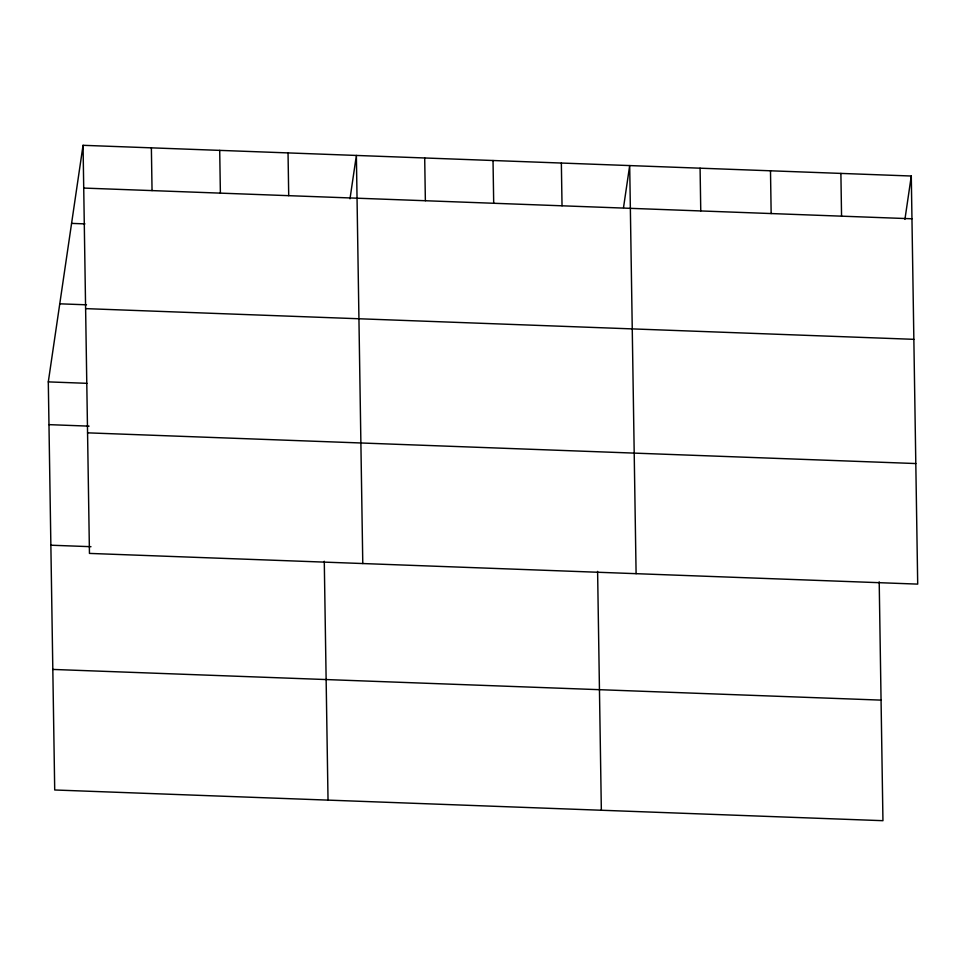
<?xml version="1.0" encoding="UTF-8"?>
<svg xmlns="http://www.w3.org/2000/svg" width="966" height="966" viewBox="0 0 966 966"><rect width="100%" height="100%" fill="white"/><g stroke="black" fill="none" stroke-linecap="round" stroke-linejoin="round"><path stroke-width="1.45" d="M879.205 581.822L882.948 820.689L54.712 789.983L48.3 381.884L83.052 145.311L911.288 176.017L917.7 584.116L89.452 553.409L83.052 145.311M349.994 198.815L356.369 155.441L362.781 563.54M623.529 207.509L629.687 165.572L636.099 573.671M904.925 219.391L911.288 176.017M83.716 188.068L911.964 218.775M71.581 223.388L84.948 223.883M59.771 303.819L86.505 304.809M85.612 308.625L913.86 339.332M48.3 381.884L86.916 383.321M48.976 424.642L89.077 426.139M87.568 432.84L915.804 463.547M50.86 545.21L90.973 546.696M52.816 669.426L881.064 700.121M840.891 173.409L841.555 216.167M770.494 170.801L771.158 213.558M700.084 168.181L700.761 210.938M597.604 571.389L601.347 810.245M561.355 163.049L562.031 205.794M493.022 160.513L493.698 203.271M424.702 157.977L425.366 200.735M324.274 561.258L328.029 800.114M288.037 152.906L288.713 195.663M219.705 150.382L220.381 193.14M151.372 147.846L152.048 190.604"/></g></svg>
